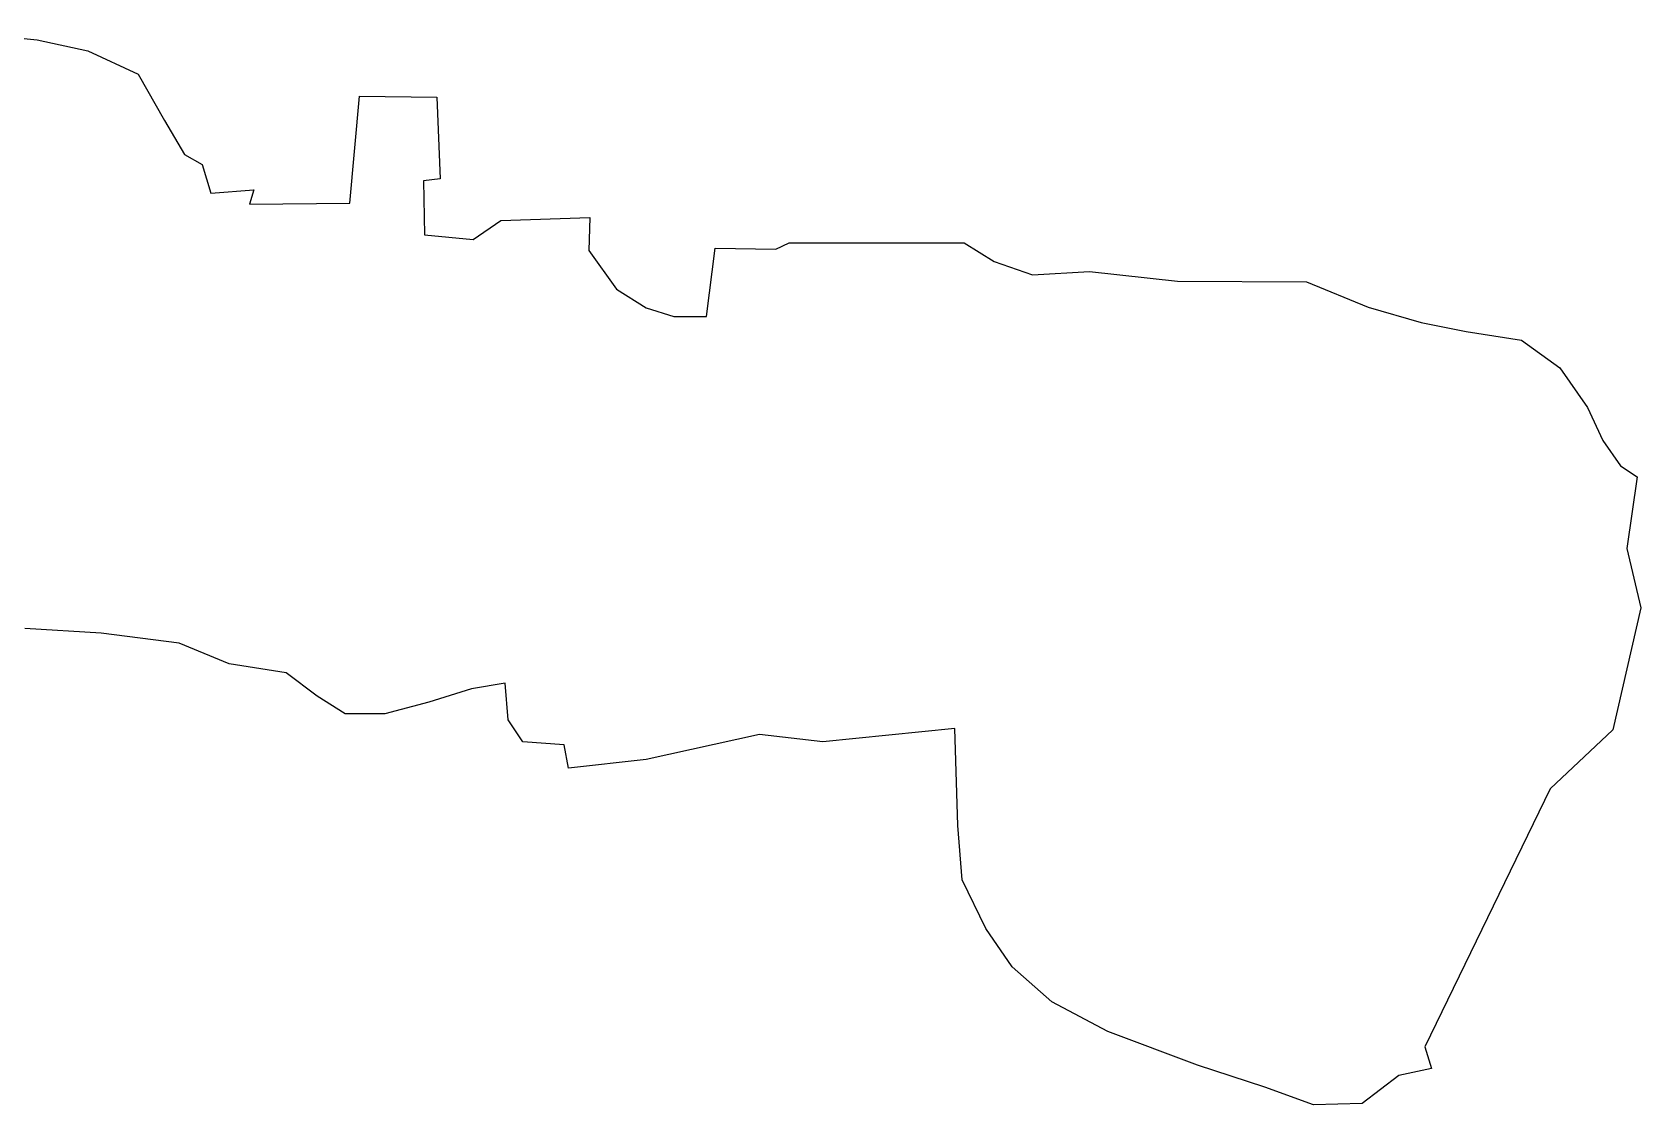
# Model space of a CAD drawing. Header units: metres. Extents: x 266218 to 279238, y 2116409 to 2127488.
# Drawn here: x 272728 to 279238, y 2120119 to 2124460 of the extents above; entities that cross this region are included whole.
import ezdxf

# ---------------------------------------------------------------- set-up
doc = ezdxf.new("R2010")
doc.units = ezdxf.units.M
doc.layers.add('VILLAGE BOUNDRY', color=10, linetype='Continuous')

msp = doc.modelspace()

# ---------------------------------------------------------------- linework, layer by layer
at = {"layer": 'VILLAGE BOUNDRY', "color": 3}
msp.add_polyline3d([(272440.6, 2124459.8, 0), (272748.4, 2124428.5, 0), (272953.6, 2124383.9, 0), (273157, 2124290.3, 0), (273264, 2124102.9, 0), (273344.3, 2123964.7, 0), (273415.7, 2123924.5, 0), (273451.3, 2123808.6, 0), (273625.3, 2123821.9, 0), (273607.5, 2123764, 0), (274013.3, 2123768.4, 0), (274053.5, 2124201.1, 0), (274365.7, 2124196.6, 0), (274379.1, 2123866.6, 0), (274312.2, 2123857.6, 0), (274316.6, 2123639.1, 0), (274512.9, 2123621.2, 0), (274624.4, 2123697.1, 0), (274985.7, 2123710.4, 0), (274981.2, 2123576.6, 0), (275092.7, 2123420.5, 0), (275213.2, 2123344.7, 0), (275324.7, 2123309, 0), (275456.7, 2123309, 0), (275492.4, 2123585.6, 0), (275737.7, 2123581.1, 0), (275791.2, 2123607.9, 0), (276500.4, 2123607.9, 0), (276620.8, 2123532, 0), (276776.9, 2123478.5, 0), (277006.6, 2123491.9, 0), (277363.5, 2123451.7, 0), (277885.3, 2123450, 0), (278135.1, 2123347.4, 0), (278349.2, 2123284.9, 0), (278532, 2123249.2, 0), (278755.1, 2123213.6, 0), (278911.2, 2123102.1, 0), (279022.7, 2122941.5, 0), (279085.1, 2122807.7, 0), (279156.5, 2122705.1, 0), (279223.4, 2122660.5, 0), (279182, 2122370, 0), (279238.4, 2122130.4, 0), (279125.6, 2121637, 0), (278871.9, 2121397.4, 0), (278364.4, 2120354.2, 0), (278390.7, 2120266.6, 0), (278258.6, 2120238.3, 0), (278110, 2120125.3, 0), (277913.7, 2120119.4, 0), (277717.4, 2120190.7, 0), (277443.9, 2120280, 0), (277081.1, 2120416.7, 0), (276855.1, 2120535.7, 0), (276694.6, 2120678.4, 0), (276587.5, 2120833, 0), (276492.4, 2121029.3, 0), (276474.5, 2121249.3, 0), (276462.6, 2121641.8, 0), (275927.4, 2121588.3, 0), (275671.7, 2121618, 0), (275213.7, 2121516.9, 0), (274898.6, 2121481.3, 0), (274880.7, 2121576.4, 0), (274714.2, 2121588.3, 0), (274654.7, 2121677.5, 0), (274642.8, 2121826.2, 0), (274506, 2121802.4, 0), (274333.6, 2121748.9, 0), (274155.2, 2121701.3, 0), (273994.6, 2121701.3, 0), (273881.6, 2121772.7, 0), (273756.7, 2121867.8, 0), (273524.8, 2121903.5, 0), (273322.6, 2121986.8, 0), (273007.4, 2122028.4, 0), (272698.1, 2122046.2, 0)], dxfattribs=at)

doc.saveas('drawing.dxf')
